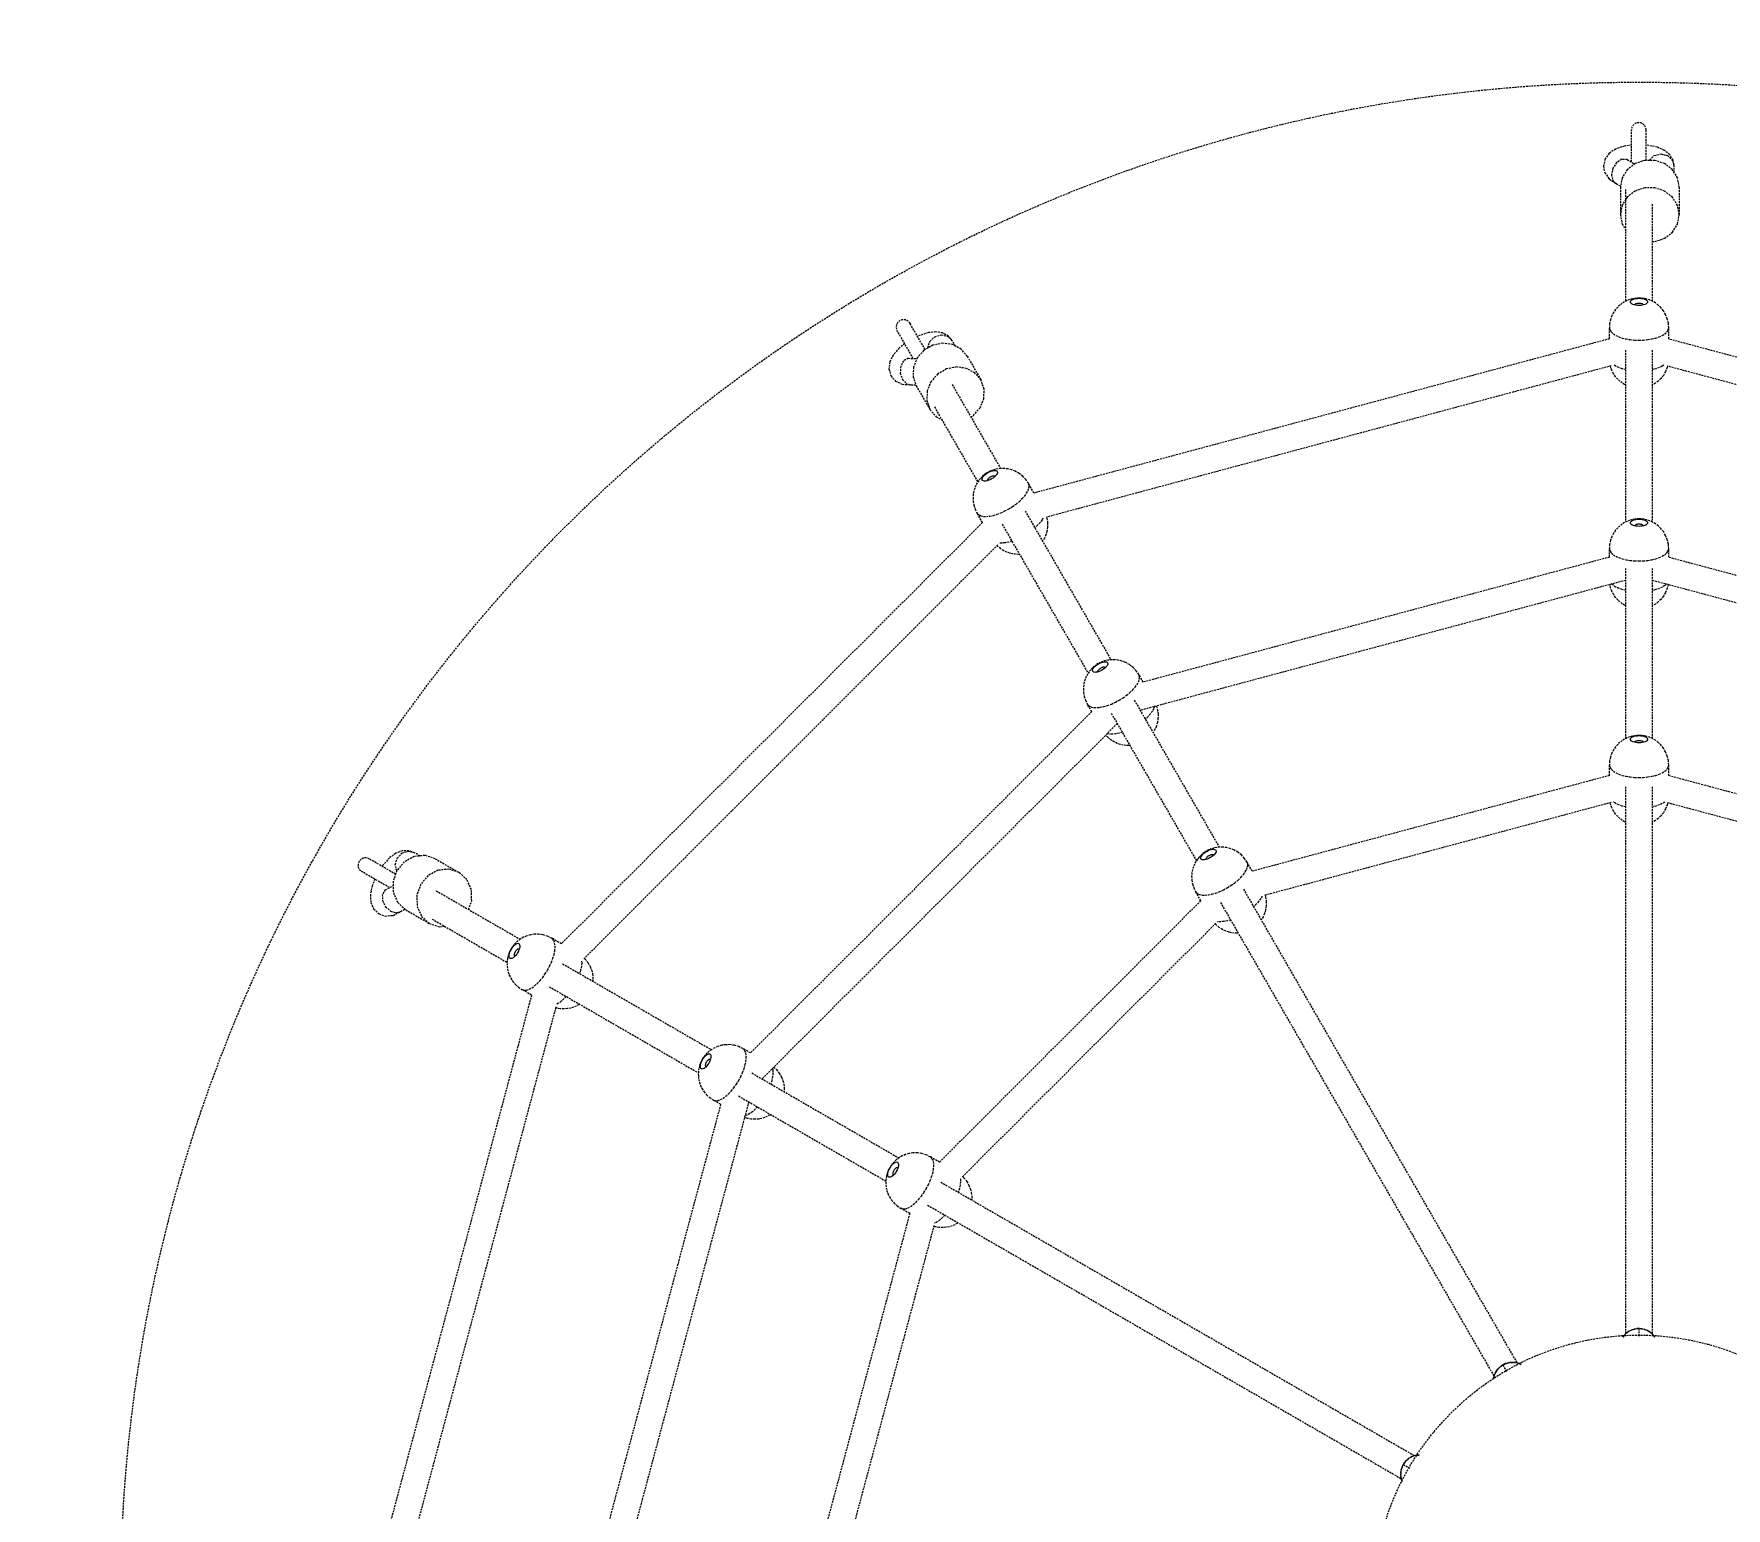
# Model space of a CAD drawing. Header units: millimetres. Extents: x -3258 to 2627, y -2324 to 2736.
# Drawn here: x -992 to 156, y 268 to 1268 of the extents above; entities that cross this region are included whole.
import ezdxf

# ---------------------------------------------------------------- set-up
doc = ezdxf.new("R2010")
doc.units = ezdxf.units.MM
doc.linetypes.add('HIDDEN', pattern=[1.905, 1.27, -0.635])
for name, color, linetype in [('DIKOM_ЗОНА', 90, 'Continuous'), ('DIKOM_ОБЪЕКТ', 7, 'Continuous'), ('DIKOM_РАЗМЕР_ЗОНА', 7, 'Continuous'), ('DIKOM_РАЗМЕР_ОБЪЕКТА', 7, 'Continuous')]:
    doc.layers.add(name, color=color, linetype=linetype)
doc.styles.add('style1', font='arialbd.ttf', dxfattribs={"width": 0.8})
doc.dimstyles.new('1-50', dxfattribs={"dimtxt": 300, "dimasz": 200, "dimexe": 100, "dimexo": 0, "dimgap": 100, "dimtad": 1, "dimtxsty": 'style1', "dimcen": 200, "dimclrd": 7, "dimclre": 7, "dimclrt": 7, "dimadec": 1, "dimazin": 2, "dimtfac": 1, "dimtmove": 0, "dimatfit": 2, "dimfxl": 0, "dimlwd": 25, "dimlwe": 18, "dimarcsym": 0})

# ---------------------------------------------------------------- blocks, each defined once
blk = doc.blocks.new('*D1')
at = {"layer": 'Defpoints', "color": 0, "transparency": 16777216}
for p in [(958.8, 768.9), (-765.8, -357.9)]:
    blk.add_point(p, dxfattribs=at)
at = {"layer": 'DIKOM_РАЗМЕР_ОБЪЕКТА', "color": 7, "lineweight": 25, "transparency": 16777216}
for p, q in [((958.8, 768.9), (2247.9, 1611.2)), ((-598.3, -248.5), (791.3, 659.5))]:
    blk.add_line(p, q, dxfattribs=at)
at = {"layer": 'DIKOM_РАЗМЕР_ОБЪЕКТА', "color": 7, "transparency": 16777216}
for points in [[(773.1, 687.4), (809.6, 631.6), (958.8, 768.9)], [(-616.6, -220.6), (-580.1, -276.4), (-765.8, -357.9)]]:
    blk.add_solid(points, dxfattribs=at)
at = {"layer": 'DIKOM_РАЗМЕР_ОБЪЕКТА', "color": 7, "transparency": 16777216, "insert": (1529.2, 1486.2), "char_height": 300, "attachment_point": 5, "rotation": 33.1599, "style": 'style1'}
blk.add_mtext('{\\fArial|b0|i0|c204|p34;\\H1.16667x;∅2060}', dxfattribs=at)
blk = doc.blocks.new('*D0')
at = {"layer": 'Defpoints', "color": 0, "transparency": 16777216}
for p in [(79.2, 2735.4), (-2782.1, -2324.2), (135.4, -2324.2)]:
    blk.add_point(p, dxfattribs=at)
at = {"layer": 'DIKOM_РАЗМЕР_ЗОНА', "color": 7, "lineweight": 18, "transparency": 16777216}
for p, q in [((79.2, 2735.4), (-2882.1, 2735.4)), ((135.4, -2324.2), (-2882.1, -2324.2))]:
    blk.add_line(p, q, dxfattribs=at)
at = {"layer": 'DIKOM_РАЗМЕР_ЗОНА', "color": 7, "lineweight": 25, "transparency": 16777216}
blk.add_line((-2782.1, 2535.4), (-2782.1, -2124.2), dxfattribs=at)
at = {"layer": 'DIKOM_РАЗМЕР_ЗОНА', "color": 7, "transparency": 16777216}
for points in [[(-2815.4, 2535.4), (-2748.7, 2535.4), (-2782.1, 2735.4)], [(-2815.4, -2124.2), (-2748.7, -2124.2), (-2782.1, -2324.2)]]:
    blk.add_solid(points, dxfattribs=at)
at = {"layer": 'DIKOM_РАЗМЕР_ЗОНА', "color": 7, "transparency": 16777216, "insert": (-3060.8, 349.1), "char_height": 300, "attachment_point": 5, "rotation": 90, "style": 'style1'}
blk.add_mtext('{\\fArial|b0|i0|c204|p34;\\H1.16667x;5060}', dxfattribs=at)

msp = doc.modelspace()

# ---------------------------------------------------------------- linework, layer by layer
at = {"layer": 'DIKOM_ЗОНА', "color": 3, "lineweight": 15}
msp.add_circle((96.51, 205.505), 2530, dxfattribs=at)
at = {"layer": 'DIKOM_ОБЪЕКТ', "color": 7, "linetype": 'HIDDEN', "lineweight": 15}
for p, q in [((91.51, 1181.3), (91.51, 1203.029)), ((101.51, 1182.463), (101.51, 1203.029)), ((88.719, 1183.026), (93.642, 1179.981)), ((94.01, 1180.266), (88.689, 1176.137)), ((120.51, 1174.249), (120.51, 1178.49)), ((76.412, 1169.819), (81.221, 1166.662)), ((81.221, 1166.662), (84.146, 1164.967)), ((84.01, 1164.249), (84.01, 1145.605)), ((87.51, 1162.685), (87.51, 1086.819)), ((124.01, 1164.249), (124.01, 1145.605)), ((105.51, 1152.834), (105.51, 1087.004)), ((93.844, 1084.272), (93.812, 1084.409)), ((99.562, 1084.409), (99.53, 1084.272)), ((-387.64, 1054.076), (-397.923, 1071.886)), ((76.562, 1061.362), (76.562, 1068.932)), ((116.812, 1061.267), (116.812, 1068.932)), ((-395.718, 1048.068), (-406.583, 1066.886)), ((-367.078, 1056.462), (-369.199, 1060.135)), ((76.562, 1061.362), (-313.789, 956.768)), ((507.163, 956.673), (116.812, 1061.267)), ((-398.998, 1048.168), (-393.212, 1047.992)), ((-359.047, 1049.551), (-363.254, 1054.427)), ((-359.047, 1049.551), (-349.725, 1033.405)), ((87.51, 1053.721), (87.51, 937.02)), ((105.51, 1053.721), (105.51, 937.205)), ((77.896, 1043.085), (-305.213, 940.431)), ((499.18, 940.177), (116.071, 1042.831)), ((-403.053, 1030.577), (-397.309, 1030.247)), ((-397.309, 1030.247), (-393.928, 1030.242)), ((-393.688, 1029.551), (-384.366, 1013.405)), ((-369.361, 1030.416), (-336.446, 973.405)), ((-381.335, 1015.155), (-351.942, 964.246)), ((-345.183, 965.207), (-345.278, 965.309)), ((-340.299, 968.184), (-340.258, 968.05)), ((-313.789, 956.768), (-317.622, 963.406)), ((-348.694, 936.725), (-352.479, 943.281)), ((-319.804, 944.581), (-261.546, 843.675)), ((-348.694, 936.725), (-634.451, 650.969)), ((-335.393, 935.581), (-277.042, 834.516)), ((93.844, 934.473), (93.812, 934.609)), ((99.562, 934.609), (99.53, 934.473)), ((-338.4, 921.564), (-619.307, 640.657)), ((76.562, 913.247), (76.562, 919.133)), ((116.812, 913.152), (116.812, 919.133)), ((76.562, 913.247), (-239.732, 828.497)), ((433.106, 828.401), (116.812, 913.152)), ((87.51, 897.546), (-241.717, 809.33)), ((87.51, 905.606), (87.51, 790.132)), ((105.51, 905.606), (105.51, 790.316)), ((434.736, 809.33), (105.51, 897.546)), ((-265.399, 838.454), (-265.359, 838.32)), ((-270.283, 835.477), (-270.379, 835.579)), ((-239.732, 828.497), (-242.722, 833.676)), ((-245.747, 816.31), (-188.102, 716.467)), ((-274.637, 808.454), (-506.18, 576.911)), ((-274.637, 808.454), (-277.58, 813.551)), ((-261.335, 807.31), (-203.598, 707.307)), ((-257.305, 800.33), (-498.315, 559.319)), ((93.844, 787.585), (93.812, 787.721)), ((99.562, 787.721), (99.53, 787.585)), ((76.562, 765.132), (76.562, 772.245)), ((116.812, 765.037), (116.812, 772.245)), ((76.562, 765.132), (-165.674, 700.225)), ((359.048, 700.13), (116.812, 765.037)), ((77.782, 746.824), (-157.6, 683.753)), ((87.51, 757.49), (87.51, 386.41)), ((105.51, 757.49), (105.51, 386.405)), ((350.951, 683.665), (115.568, 746.735)), ((-730.287, 710.569), (-734.121, 712.782)), ((-746.906, 698.225), (-764.872, 708.597)), ((-751.059, 709.267), (-756.122, 703.562)), ((-720.037, 708.692), (-726.928, 710.913)), ((-720.037, 708.692), (-703.891, 699.371)), ((-196.839, 708.268), (-196.935, 708.37)), ((-191.955, 711.245), (-191.915, 711.111)), ((-165.674, 700.225), (-169.278, 706.467)), ((-751.054, 689.072), (-769.872, 699.937)), ((-753.944, 687.518), (-748.576, 690.404)), ((-719.402, 686.964), (-662.391, 654.049)), ((-200.579, 680.182), (-377.908, 502.853)), ((-200.579, 680.182), (-204.135, 686.342)), ((-187.277, 679.038), (-1.737, 357.673)), ((-171.689, 688.038), (13.854, 366.669)), ((-753.694, 676.122), (-750.3, 673.091)), ((-748.66, 670.257), (-743.521, 672.843)), ((-743.521, 672.843), (-740.575, 674.538)), ((-740.037, 674.051), (-723.891, 664.73)), ((-722.141, 667.761), (-671.231, 638.368)), ((-634.451, 650.969), (-641.089, 654.801)), ((-190.368, 664.937), (-362.68, 492.625)), ((-663.117, 647.6), (-663.015, 647.505)), ((-665.858, 642.58), (-665.992, 642.621)), ((-633.567, 637.407), (-532.661, 579.149)), ((-642.567, 621.819), (-541.501, 563.468)), ((-654.658, 616.159), (-759.253, 225.807)), ((-654.658, 616.159), (-661.214, 619.944)), ((-638.163, 608.175), (-740.816, 225.066)), ((-506.18, 576.911), (-511.359, 579.901)), ((-536.128, 567.681), (-536.262, 567.721)), ((-533.387, 572.701), (-533.285, 572.605)), ((-505.295, 563.349), (-405.452, 505.705)), ((-526.387, 542.101), (-611.138, 225.807)), ((-507.315, 543.731), (-595.531, 214.505)), ((-526.387, 542.101), (-531.484, 545.044)), ((-514.295, 547.761), (-414.292, 490.024)), ((-377.908, 502.853), (-384.15, 506.457)), ((-408.919, 494.236), (-409.053, 494.277)), ((-406.178, 499.257), (-406.076, 499.161)), ((-377.024, 489.292), (-55.655, 303.749)), ((-398.115, 468.043), (-404.275, 471.6)), ((-386.024, 473.703), (-64.659, 288.163)), ((-398.115, 468.043), (-463.022, 225.807)), ((-381.65, 459.946), (-444.721, 224.564)), ((96.509, 389.943), (96.509, 384.192)), ((4.29, 365.233), (7.093, 360.378)), ((-63.218, 297.724), (-58.742, 295.139))]:
    msp.add_line(p, q, dxfattribs=at)
for points in [[(91.51, 1192.793), (86.711, 1192.141), (80.827, 1190.133), (76.486, 1187.232), (73.629, 1183.387), (72.51, 1178.485)], [(88.719, 1183.026), (84.97, 1183.167), (81.508, 1180.958), (78.974, 1177.111), (78.046, 1172.656)], [(108.996, 1191.402), (101.523, 1192.934), (101.51, 1192.934)], [(103.661, 1182.463), (103.715, 1182.652), (107.01, 1185.698), (111.51, 1186.813), (116.01, 1185.698), (119.304, 1182.652), (120.51, 1178.49)], [(120.51, 1178.49), (119.76, 1182.526), (117.488, 1186.25), (113.856, 1189.235), (108.996, 1191.402)], [(72.51, 1178.485), (73.408, 1174.085), (76.412, 1169.819)], [(78.046, 1172.656), (78.974, 1168.788), (81.221, 1166.662)], [(88.689, 1176.137), (85.216, 1170.575), (84.01, 1164.249)], [(119.33, 1176.137), (114.01, 1180.266), (107.483, 1182.463), (100.537, 1182.463), (94.01, 1180.266)], [(124.01, 1164.249), (122.803, 1170.575), (119.33, 1176.137)], [(107.483, 1163.82), (100.537, 1163.82), (94.01, 1161.623), (88.689, 1157.494)], [(124.01, 1145.605), (122.803, 1151.931), (119.33, 1157.494), (114.01, 1161.623), (107.483, 1163.82)], [(88.689, 1157.494), (85.216, 1151.931), (84.01, 1145.605)], [(84.01, 1145.605), (85.216, 1139.279), (87.51, 1135.605)], [(105.51, 1127.39), (107.483, 1127.39), (114.01, 1129.587), (119.33, 1133.716), (122.803, 1139.279), (124.01, 1145.605)], [(96.687, 1089.057), (95.075, 1088.993), (93.483, 1088.801), (91.886, 1088.476), (90.267, 1088.006), (88.579, 1087.352), (86.878, 1086.505), (85.249, 1085.491), (83.701, 1084.307), (82.222, 1082.925), (80.799, 1081.285), (79.446, 1079.313), (78.257, 1077.015), (77.346, 1074.496), (76.761, 1071.754), (76.562, 1068.932)], [(92.126, 1084.871), (91.832, 1085.039), (91.289, 1085.465), (90.957, 1085.926), (90.844, 1086.405), (90.957, 1086.885), (91.289, 1087.346), (91.831, 1087.772), (92.558, 1088.144), (93.444, 1088.449), (94.454, 1088.676), (95.55, 1088.815), (96.687, 1088.862)], [(94.455, 1084.135), (93.445, 1084.362), (92.559, 1084.667), (92.126, 1084.871)], [(93.812, 1084.409), (93.867, 1084.644), (94.031, 1084.871), (94.297, 1085.081), (94.655, 1085.264), (95.091, 1085.414), (95.588, 1085.526), (96.127, 1085.594), (96.687, 1085.617)], [(96.687, 1083.949), (95.55, 1083.996), (94.455, 1084.135)], [(116.812, 1068.932), (116.588, 1071.929), (115.885, 1074.971), (114.721, 1077.864), (113.204, 1080.43), (111.499, 1082.557), (109.678, 1084.303), (107.77, 1085.731), (105.798, 1086.877), (103.771, 1087.769), (101.888, 1088.374), (100.109, 1088.764), (98.384, 1088.986), (96.687, 1089.057)], [(96.687, 1088.862), (97.824, 1088.815), (98.919, 1088.676), (99.929, 1088.449), (100.816, 1088.144), (101.543, 1087.772), (102.085, 1087.346), (102.417, 1086.885), (102.53, 1086.406), (102.418, 1085.927), (102.085, 1085.466), (101.543, 1085.04), (101.249, 1084.871)], [(96.687, 1085.617), (97.246, 1085.594), (97.785, 1085.526), (98.282, 1085.414), (98.719, 1085.264), (99.076, 1085.081), (99.343, 1084.871), (99.507, 1084.645), (99.562, 1084.409)], [(99.93, 1084.362), (98.92, 1084.136), (97.825, 1083.996), (96.687, 1083.949)], [(101.249, 1084.871), (100.816, 1084.668), (99.93, 1084.362)], [(76.562, 1068.932), (76.618, 1068.3), (77.067, 1067.05), (77.953, 1065.841), (79.258, 1064.702), (80.953, 1063.657), (82.999, 1062.73), (85.35, 1061.941), (87.955, 1061.309), (90.755, 1060.847), (93.688, 1060.565), (96.687, 1060.471)], [(96.687, 1060.471), (99.687, 1060.565), (102.619, 1060.847), (105.419, 1061.309), (108.024, 1061.941), (110.376, 1062.73), (112.421, 1063.657), (114.116, 1064.702), (115.421, 1065.841), (116.307, 1067.05), (116.756, 1068.3), (116.812, 1068.932)], [(-401.465, 1058.022), (-405.294, 1055.058), (-409.386, 1050.377), (-411.694, 1045.694), (-412.247, 1040.935), (-410.765, 1036.131)], [(-382.467, 1057.062), (-388.482, 1053.589), (-393.036, 1048.423), (-395.58, 1042.187), (-395.806, 1035.633), (-393.688, 1029.551)], [(-385.626, 1065.56), (-392.863, 1063.15), (-392.875, 1063.144)], [(-385.777, 1055.151), (-385.824, 1055.342), (-384.494, 1059.627)], [(-369.199, 1060.135), (-371.866, 1063.255), (-375.695, 1065.345), (-380.334, 1066.114), (-385.626, 1065.56)], [(-384.494, 1059.627), (-381.154, 1062.843), (-376.7, 1064.127), (-372.324, 1063.136), (-369.199, 1060.135)], [(-363.254, 1054.427), (-369.043, 1057.508), (-375.716, 1058.423), (-382.467, 1057.062)], [(-398.998, 1048.168), (-402.315, 1046.415), (-404.209, 1042.772), (-404.48, 1038.173), (-403.056, 1033.851)], [(-410.765, 1036.131), (-407.787, 1032.769), (-403.053, 1030.577)], [(-403.056, 1033.851), (-400.318, 1030.965), (-397.309, 1030.247)], [(-373.145, 1040.916), (-379.16, 1037.443), (-383.714, 1032.277), (-386.258, 1026.041), (-386.484, 1019.487), (-384.366, 1013.405)], [(-349.725, 1033.405), (-353.932, 1038.281), (-359.721, 1041.362), (-366.394, 1042.277), (-373.145, 1040.916)], [(-356.639, 1008.381), (-354.93, 1009.367), (-350.376, 1014.534), (-347.833, 1020.77), (-347.606, 1027.324), (-349.725, 1033.405)], [(87.51, 1030.177), (86.878, 1030.491), (85.249, 1031.506), (83.701, 1032.689), (82.222, 1034.072), (80.799, 1035.711), (79.446, 1037.684), (78.257, 1039.981), (77.346, 1042.501), (77.258, 1042.914)], [(87.51, 1040.549), (85.35, 1041.073), (82.999, 1041.861), (80.953, 1042.788), (79.692, 1043.566)], [(113.575, 1043.5), (112.421, 1042.788), (110.376, 1041.861), (108.024, 1041.073), (105.51, 1040.462)], [(116.071, 1042.831), (115.885, 1042.026), (114.721, 1039.133), (113.204, 1036.567), (111.499, 1034.44), (109.678, 1032.694), (107.77, 1031.266), (105.798, 1030.12), (105.51, 1029.993)], [(-384.366, 1013.405), (-380.158, 1008.53), (-376.335, 1006.495)], [(-345.113, 970.773), (-346.476, 969.911), (-347.76, 968.948), (-348.98, 967.869), (-350.147, 966.652), (-351.282, 965.241), (-352.332, 963.658), (-353.235, 961.965), (-353.984, 960.166), (-354.574, 958.229), (-354.986, 956.098), (-355.172, 953.713), (-355.053, 951.129), (-354.582, 948.492), (-353.718, 945.824), (-352.479, 943.281)], [(-346.97, 964.866), (-347.309, 964.865), (-347.991, 964.963), (-348.51, 965.196), (-348.847, 965.555), (-348.989, 966.026), (-348.932, 966.591), (-348.676, 967.231), (-348.232, 967.917), (-347.617, 968.624), (-346.856, 969.326), (-345.977, 969.994), (-345.015, 970.604)], [(-344.585, 965.394), (-345.573, 965.085), (-346.493, 964.906), (-346.97, 964.866)], [(-345.278, 965.309), (-345.348, 965.541), (-345.32, 965.819), (-345.194, 966.134), (-344.976, 966.471), (-344.673, 966.82), (-344.299, 967.165), (-343.866, 967.494), (-343.393, 967.794)], [(-317.622, 963.406), (-319.315, 965.89), (-321.444, 968.172), (-323.898, 970.096), (-326.495, 971.56), (-329.035, 972.549), (-331.485, 973.15), (-333.851, 973.433), (-336.133, 973.44), (-338.334, 973.199), (-340.267, 972.781), (-342.003, 972.23), (-343.608, 971.559), (-345.113, 970.773)], [(-345.015, 970.604), (-344.007, 971.131), (-342.989, 971.558), (-342.001, 971.867), (-341.081, 972.046), (-340.265, 972.087), (-339.583, 971.989), (-339.064, 971.757), (-338.727, 971.398), (-338.585, 970.926), (-338.642, 970.361), (-338.898, 969.721), (-339.069, 969.427)], [(-342.559, 966.349), (-343.567, 965.821), (-344.585, 965.394)], [(-343.393, 967.794), (-342.897, 968.053), (-342.396, 968.263), (-341.91, 968.415), (-341.457, 968.503), (-341.056, 968.524), (-340.72, 968.475), (-340.465, 968.361), (-340.299, 968.184)], [(-339.957, 968.328), (-340.718, 967.627), (-341.597, 966.958), (-342.559, 966.349)], [(-339.069, 969.427), (-339.342, 969.036), (-339.957, 968.328)], [(-330.82, 946.016), (-328.269, 947.597), (-325.87, 949.307), (-323.677, 951.107), (-321.737, 952.957), (-320.094, 954.816), (-318.786, 956.642), (-317.841, 958.394), (-317.281, 960.033), (-317.117, 961.523), (-317.354, 962.831), (-317.622, 963.406)], [(-352.479, 943.281), (-352.114, 942.762), (-351.101, 941.903), (-349.729, 941.3), (-348.029, 940.965), (-346.039, 940.908), (-343.804, 941.128), (-341.373, 941.621), (-338.801, 942.375), (-336.145, 943.375), (-333.464, 944.598), (-330.82, 946.016)], [(-307.709, 939.762), (-308.352, 938.57), (-309.66, 936.744), (-311.303, 934.885), (-313.175, 933.099)], [(-305.213, 940.431), (-304.972, 939.641), (-304.532, 936.554), (-304.563, 933.573), (-304.977, 930.878), (-305.681, 928.456), (-306.619, 926.265), (-307.754, 924.286), (-307.94, 924.032)], [(96.687, 939.258), (95.075, 939.193), (93.483, 939.001), (91.886, 938.677), (90.267, 938.207), (88.579, 937.552), (86.878, 936.706), (85.249, 935.692), (83.701, 934.508), (82.222, 933.125), (80.799, 931.486), (79.446, 929.513), (78.257, 927.216), (77.346, 924.697), (76.761, 921.955), (76.562, 919.133)], [(92.126, 935.071), (91.832, 935.24), (91.289, 935.666), (90.957, 936.127), (90.844, 936.606), (90.957, 937.085), (91.289, 937.546), (91.831, 937.972), (92.558, 938.344), (93.444, 938.65), (94.454, 938.876), (95.55, 939.016), (96.687, 939.063)], [(94.455, 934.336), (93.445, 934.563), (92.559, 934.868), (92.126, 935.071)], [(93.812, 934.609), (93.867, 934.845), (94.031, 935.072), (94.297, 935.281), (94.655, 935.464), (95.091, 935.615), (95.588, 935.726), (96.127, 935.795), (96.687, 935.818)], [(96.687, 934.15), (95.55, 934.197), (94.455, 934.336)], [(116.812, 919.133), (116.588, 922.13), (115.885, 925.171), (114.721, 928.065), (113.204, 930.631), (111.499, 932.757), (109.678, 934.503), (107.77, 935.931), (105.798, 937.078), (103.771, 937.97), (101.888, 938.574), (100.109, 938.965), (98.384, 939.186), (96.687, 939.258)], [(96.687, 939.063), (97.824, 939.016), (98.919, 938.877), (99.929, 938.65), (100.816, 938.345), (101.543, 937.973), (102.085, 937.547), (102.417, 937.086), (102.53, 936.606), (102.418, 936.127), (102.085, 935.666), (101.543, 935.24), (101.249, 935.071)], [(96.687, 935.818), (97.246, 935.795), (97.785, 935.726), (98.282, 935.615), (98.719, 935.465), (99.076, 935.282), (99.343, 935.072), (99.507, 934.845), (99.562, 934.609)], [(99.93, 934.563), (98.92, 934.336), (97.825, 934.197), (96.687, 934.15)], [(101.249, 935.071), (100.816, 934.868), (99.93, 934.563)], [(-323.621, 915.192), (-324.325, 915.149), (-326.243, 915.212), (-328.175, 915.464), (-330.147, 915.921), (-332.199, 916.63), (-334.358, 917.661), (-336.536, 919.056), (-338.584, 920.783), (-338.867, 921.097)], [(-328.807, 924.174), (-330.939, 923.548), (-333.37, 923.055), (-335.605, 922.835), (-337.085, 922.878)], [(76.562, 919.133), (76.618, 918.501), (77.067, 917.25), (77.953, 916.042), (79.258, 914.902), (80.953, 913.857), (82.999, 912.93), (85.35, 912.142), (87.955, 911.509), (90.755, 911.047), (93.688, 910.766), (96.687, 910.671)], [(96.687, 910.671), (99.687, 910.766), (102.619, 911.047), (105.419, 911.509), (108.024, 912.142), (110.376, 912.93), (112.421, 913.857), (114.116, 914.902), (115.421, 916.042), (116.307, 917.25), (116.756, 918.501), (116.812, 919.133)], [(87.51, 880.378), (86.878, 880.692), (85.249, 881.706), (83.701, 882.89), (82.222, 884.273), (80.799, 885.912), (79.446, 887.885), (78.257, 890.182), (77.346, 892.701), (76.918, 894.708)], [(87.51, 890.749), (85.35, 891.273), (82.999, 892.062), (80.953, 892.989), (79.258, 894.034), (78.118, 895.029)], [(115.172, 894.956), (114.116, 894.034), (112.421, 892.989), (110.376, 892.062), (108.024, 891.273), (105.51, 890.663)], [(116.437, 894.617), (115.885, 892.227), (114.721, 889.333), (113.204, 886.767), (111.499, 884.641), (109.678, 882.895), (107.77, 881.467), (105.798, 880.32), (105.51, 880.193)], [(-270.213, 841.043), (-271.577, 840.181), (-272.86, 839.218), (-274.081, 838.139), (-275.247, 836.922), (-276.382, 835.511), (-277.432, 833.928), (-278.336, 832.235), (-279.084, 830.436), (-279.674, 828.499), (-280.086, 826.368), (-280.272, 823.983), (-280.154, 821.399), (-279.682, 818.762), (-278.818, 816.094), (-277.58, 813.551)], [(-272.07, 835.136), (-272.409, 835.135), (-273.092, 835.233), (-273.61, 835.466), (-273.947, 835.825), (-274.09, 836.296), (-274.032, 836.861), (-273.776, 837.501), (-273.332, 838.187), (-272.717, 838.894), (-271.956, 839.595), (-271.077, 840.264), (-270.116, 840.874)], [(-242.722, 833.676), (-244.415, 836.159), (-246.544, 838.442), (-248.998, 840.366), (-251.595, 841.83), (-254.136, 842.819), (-256.585, 843.42), (-258.952, 843.703), (-261.233, 843.71), (-263.434, 843.469), (-265.367, 843.051), (-267.104, 842.5), (-268.708, 841.829), (-270.213, 841.043)], [(-270.116, 840.874), (-269.108, 841.401), (-268.089, 841.828), (-267.101, 842.137), (-266.181, 842.316), (-265.366, 842.357), (-264.683, 842.259), (-264.165, 842.026), (-263.828, 841.667), (-263.685, 841.196), (-263.743, 840.631), (-263.999, 839.991), (-264.169, 839.697)], [(-268.493, 838.063), (-267.997, 838.323), (-267.496, 838.533), (-267.01, 838.685), (-266.557, 838.773), (-266.156, 838.793), (-265.82, 838.745), (-265.565, 838.631), (-265.399, 838.454)], [(-265.057, 838.598), (-265.819, 837.897), (-266.697, 837.228), (-267.659, 836.619)], [(-264.169, 839.697), (-264.442, 839.305), (-265.057, 838.598)], [(-269.685, 835.664), (-270.673, 835.355), (-271.594, 835.176), (-272.07, 835.136)], [(-270.379, 835.579), (-270.449, 835.811), (-270.421, 836.089), (-270.294, 836.404), (-270.076, 836.741), (-269.774, 837.09), (-269.399, 837.435), (-268.966, 837.764), (-268.493, 838.063)], [(-267.659, 836.619), (-268.667, 836.091), (-269.685, 835.664)], [(-255.92, 816.286), (-253.37, 817.867), (-250.971, 819.577), (-248.777, 821.377), (-246.837, 823.227), (-245.195, 825.086), (-243.887, 826.912), (-242.942, 828.664), (-242.381, 830.303), (-242.218, 831.793), (-242.455, 833.1), (-242.722, 833.676)], [(-277.58, 813.551), (-277.215, 813.032), (-276.201, 812.173), (-274.829, 811.57), (-273.129, 811.235), (-271.139, 811.178), (-268.904, 811.398), (-266.473, 811.891), (-263.901, 812.645), (-261.245, 813.645), (-258.565, 814.868), (-255.92, 816.286)], [(-232.054, 811.919), (-232.508, 810.592), (-233.452, 808.84), (-234.761, 807.014), (-236.403, 805.155), (-238.275, 803.369)], [(-230.789, 812.258), (-230.072, 809.911), (-229.633, 806.823), (-229.664, 803.843), (-230.077, 801.148), (-230.781, 798.726), (-231.719, 796.535), (-232.854, 794.556), (-233.04, 794.302)], [(-248.721, 785.462), (-249.425, 785.419), (-251.343, 785.482), (-253.275, 785.734), (-255.248, 786.191), (-257.299, 786.9), (-259.458, 787.931), (-261.636, 789.326), (-263.685, 791.053), (-265.059, 792.576)], [(-253.907, 794.444), (-256.039, 793.818), (-258.47, 793.325), (-260.705, 793.105), (-262.695, 793.163), (-264.18, 793.455)], [(96.687, 792.37), (95.075, 792.305), (93.483, 792.113), (91.886, 791.789), (90.267, 791.319), (88.579, 790.664), (86.878, 789.818), (85.249, 788.804), (83.701, 787.62), (82.222, 786.237), (80.799, 784.598), (79.446, 782.625), (78.257, 780.328), (77.346, 777.808), (76.761, 775.067), (76.562, 772.245)], [(116.812, 772.245), (116.588, 775.242), (115.885, 778.283), (114.721, 781.177), (113.204, 783.743), (111.499, 785.869), (109.678, 787.615), (107.77, 789.043), (105.798, 790.19), (103.771, 791.082), (101.888, 791.686), (100.109, 792.077), (98.384, 792.298), (96.687, 792.37)], [(92.126, 788.183), (91.832, 788.352), (91.289, 788.778), (90.957, 789.239), (90.844, 789.718), (90.957, 790.197), (91.289, 790.658), (91.831, 791.084), (92.558, 791.456), (93.444, 791.762), (94.454, 791.988), (95.55, 792.128), (96.687, 792.175)], [(94.455, 787.448), (93.445, 787.674), (92.559, 787.98), (92.126, 788.183)], [(93.812, 787.721), (93.867, 787.957), (94.031, 788.184), (94.297, 788.393), (94.655, 788.576), (95.091, 788.727), (95.588, 788.838), (96.127, 788.907), (96.687, 788.93)], [(96.687, 787.262), (95.55, 787.308), (94.455, 787.448)], [(96.687, 792.175), (97.824, 792.128), (98.919, 791.988), (99.929, 791.762), (100.816, 791.456), (101.543, 791.085), (102.085, 790.659), (102.417, 790.198), (102.53, 789.718), (102.418, 789.239), (102.085, 788.778), (101.543, 788.352), (101.249, 788.183)], [(96.687, 788.93), (97.246, 788.907), (97.785, 788.838), (98.282, 788.727), (98.719, 788.577), (99.076, 788.394), (99.343, 788.184), (99.507, 787.957), (99.562, 787.721)], [(99.93, 787.675), (98.92, 787.448), (97.825, 787.309), (96.687, 787.262)], [(101.249, 788.183), (100.816, 787.98), (99.93, 787.675)], [(76.562, 772.245), (76.618, 771.613), (77.067, 770.362), (77.953, 769.153), (79.258, 768.014), (80.953, 766.969), (82.999, 766.042), (85.35, 765.253), (87.955, 764.621), (90.755, 764.159), (93.688, 763.878), (96.687, 763.783)], [(96.687, 763.783), (99.687, 763.878), (102.619, 764.159), (105.419, 764.621), (108.024, 765.253), (110.376, 766.042), (112.421, 766.969), (114.116, 768.014), (115.421, 769.153), (116.307, 770.362), (116.756, 771.613), (116.812, 772.245)], [(87.51, 733.49), (86.878, 733.804), (85.249, 734.818), (83.701, 736.002), (82.222, 737.385), (80.799, 739.024), (79.446, 740.996), (78.257, 743.294), (77.346, 745.813), (77.166, 746.659)], [(87.51, 743.861), (85.35, 744.385), (82.999, 745.174), (80.953, 746.101), (79.258, 747.146), (79.194, 747.202)], [(114.091, 747.131), (112.421, 746.101), (110.376, 745.174), (108.024, 744.385), (105.51, 743.775)], [(116.17, 746.574), (115.885, 745.339), (114.721, 742.445), (113.204, 739.879), (111.499, 737.752), (109.678, 736.006), (107.77, 734.579), (105.798, 733.432), (105.51, 733.305)], [(-734.121, 712.782), (-737.99, 714.151), (-742.352, 714.045), (-746.753, 712.392), (-751.059, 709.267)], [(-746.137, 700.388), (-747.113, 704.695), (-745.829, 709.15), (-742.613, 712.489), (-738.328, 713.819), (-734.121, 712.782)], [(-196.769, 713.834), (-198.133, 712.972), (-199.416, 712.009), (-200.637, 710.93), (-201.803, 709.713), (-202.938, 708.302), (-203.988, 706.719), (-204.892, 705.026), (-205.64, 703.227), (-206.23, 701.29), (-206.642, 699.159), (-206.828, 696.774), (-206.709, 694.19), (-206.238, 691.553), (-205.374, 688.886), (-204.135, 686.342)], [(-198.626, 707.927), (-198.965, 707.926), (-199.648, 708.024), (-200.166, 708.257), (-200.503, 708.616), (-200.646, 709.087), (-200.588, 709.652), (-200.332, 710.292), (-199.888, 710.978), (-199.273, 711.686), (-198.512, 712.387), (-197.633, 713.055), (-196.672, 713.665)], [(-169.278, 706.467), (-170.971, 708.951), (-173.1, 711.233), (-175.554, 713.157), (-178.151, 714.621), (-180.691, 715.61), (-183.141, 716.212), (-185.508, 716.494), (-187.789, 716.501), (-189.99, 716.26), (-191.923, 715.842), (-193.66, 715.291), (-195.264, 714.62), (-196.769, 713.834)], [(-196.672, 713.665), (-195.664, 714.192), (-194.645, 714.619), (-193.657, 714.928), (-192.737, 715.107), (-191.922, 715.148), (-191.239, 715.05), (-190.721, 714.818), (-190.383, 714.459), (-190.241, 713.988), (-190.298, 713.422), (-190.555, 712.782), (-190.725, 712.488)], [(-190.725, 712.488), (-190.998, 712.097), (-191.613, 711.389)], [(-726.928, 710.913), (-734.292, 710.159), (-741.009, 706.544), (-746.055, 700.62), (-748.662, 693.288)], [(-703.891, 699.371), (-710.782, 701.591), (-718.146, 700.837), (-724.863, 697.222), (-729.909, 691.298)], [(-196.241, 708.455), (-197.229, 708.146), (-198.15, 707.967), (-198.626, 707.927)], [(-196.935, 708.37), (-197.005, 708.602), (-196.976, 708.88), (-196.85, 709.195), (-196.632, 709.532), (-196.329, 709.881), (-195.955, 710.226), (-195.522, 710.555), (-195.049, 710.855)], [(-194.215, 709.41), (-195.223, 708.882), (-196.241, 708.455)], [(-195.049, 710.855), (-194.553, 711.114), (-194.052, 711.324), (-193.566, 711.476), (-193.113, 711.564), (-192.712, 711.585), (-192.376, 711.536), (-192.121, 711.422), (-191.955, 711.245)], [(-191.613, 711.389), (-192.374, 710.688), (-193.253, 710.019), (-194.215, 709.41)], [(-182.476, 689.077), (-179.925, 690.658), (-177.527, 692.368), (-175.333, 694.168), (-173.393, 696.019), (-171.751, 697.877), (-170.442, 699.703), (-169.498, 701.455), (-168.937, 703.095), (-168.773, 704.584), (-169.011, 705.892), (-169.278, 706.467)], [(-761.007, 694.819), (-762.841, 690.337), (-764.045, 684.238), (-763.702, 679.028), (-761.802, 674.631), (-758.116, 671.21)], [(-748.662, 693.288), (-748.434, 685.664), (-745.405, 678.909), (-740.037, 674.051)], [(-729.909, 691.298), (-732.516, 683.966), (-732.288, 676.342), (-729.259, 669.587), (-723.891, 664.73)], [(-697.362, 674.239), (-695.266, 680.134), (-695.494, 687.758), (-698.522, 694.513), (-703.891, 699.371)], [(-204.135, 686.342), (-203.771, 685.823), (-202.757, 684.964), (-201.385, 684.361), (-199.685, 684.026), (-197.695, 683.969), (-195.46, 684.189), (-193.029, 684.682), (-190.457, 685.437), (-187.801, 686.436), (-185.121, 687.659), (-182.476, 689.077)], [(-753.944, 687.518), (-755.941, 684.342), (-755.759, 680.24), (-753.694, 676.122)], [(-159.077, 683.358), (-160.008, 681.631), (-161.317, 679.805), (-162.959, 677.946), (-164.831, 676.16)], [(-156.998, 683.915), (-156.628, 682.702), (-156.189, 679.615), (-156.219, 676.634), (-156.633, 673.939), (-157.337, 671.517), (-158.275, 669.327), (-159.41, 667.347), (-159.596, 667.093)], [(-758.116, 671.21), (-753.857, 669.788), (-748.66, 670.257)], [(-750.3, 673.091), (-746.486, 671.96), (-743.521, 672.843)], [(-180.463, 667.235), (-182.595, 666.609), (-185.026, 666.116), (-187.261, 665.896), (-189.251, 665.954), (-189.335, 665.971)], [(-723.891, 664.73), (-717, 662.509), (-713.641, 662.853)], [(-641.089, 654.801), (-643.797, 656.105), (-646.782, 657.017), (-649.87, 657.457), (-652.851, 657.426), (-655.545, 657.012), (-657.967, 656.308), (-660.158, 655.37), (-662.137, 654.235), (-663.923, 652.926), (-665.388, 651.597), (-666.616, 650.252), (-667.67, 648.868), (-668.581, 647.435)], [(-643.824, 633.142), (-642.406, 635.786), (-641.183, 638.467), (-640.184, 641.123), (-639.429, 643.695), (-638.936, 646.126), (-638.716, 648.361), (-638.773, 650.351), (-639.108, 652.051), (-639.711, 653.423), (-640.57, 654.436), (-641.089, 654.801)], [(-175.277, 658.253), (-175.981, 658.21), (-177.899, 658.273), (-179.831, 658.525), (-181.804, 658.982), (-183.855, 659.691), (-186.014, 660.722), (-188.192, 662.117), (-190.24, 663.844), (-190.82, 664.486)], [(-668.581, 647.435), (-669.331, 646.007), (-669.961, 644.531), (-670.478, 642.986), (-670.88, 641.35), (-671.158, 639.56), (-671.275, 637.664), (-671.211, 635.746), (-670.96, 633.814), (-670.502, 631.842), (-669.794, 629.79), (-668.762, 627.631), (-667.367, 625.453), (-665.64, 623.405), (-663.559, 621.527), (-661.214, 619.944)], [(-667.235, 641.391), (-667.529, 641.221), (-668.168, 640.964), (-668.734, 640.907), (-669.205, 641.049), (-669.564, 641.386), (-669.797, 641.904), (-669.895, 642.586), (-669.854, 643.402), (-669.675, 644.323), (-669.367, 645.31), (-668.94, 646.329), (-668.412, 647.337)], [(-668.412, 647.337), (-667.803, 648.298), (-667.134, 649.177), (-666.433, 649.939), (-665.725, 650.554), (-665.04, 650.997), (-664.4, 651.254), (-663.834, 651.311), (-663.363, 651.169), (-663.004, 650.832), (-662.771, 650.314), (-662.673, 649.632), (-662.674, 649.292)], [(-665.434, 643.041), (-666.135, 642.279), (-666.843, 641.664), (-667.235, 641.391)], [(-665.992, 642.621), (-666.169, 642.786), (-666.283, 643.041), (-666.332, 643.377), (-666.311, 643.778), (-666.223, 644.231), (-666.071, 644.717), (-665.861, 645.219), (-665.602, 645.715)], [(-665.602, 645.715), (-665.302, 646.188), (-664.973, 646.62), (-664.628, 646.995), (-664.28, 647.298), (-663.942, 647.516), (-663.627, 647.642), (-663.349, 647.67), (-663.117, 647.6)], [(-664.157, 644.881), (-664.766, 643.92), (-665.434, 643.041)], [(-662.893, 647.895), (-663.202, 646.908), (-663.629, 645.889), (-664.157, 644.881)], [(-662.674, 649.292), (-662.714, 648.816), (-662.893, 647.895)], [(-661.214, 619.944), (-660.639, 619.676), (-659.331, 619.439), (-657.842, 619.603), (-656.202, 620.163), (-654.45, 621.108), (-652.624, 622.416), (-650.766, 624.059), (-648.915, 625.998), (-647.115, 628.192), (-645.405, 630.591), (-643.824, 633.142)], [(-620.683, 639.281), (-620.643, 637.927), (-620.863, 635.691), (-621.356, 633.261), (-622.085, 630.778)], [(-618.855, 641.108), (-618.251, 640.545), (-616.327, 638.091), (-614.864, 635.494), (-613.875, 632.954), (-613.273, 630.504), (-612.99, 628.138), (-612.984, 625.856), (-613.018, 625.543)], [(-622.178, 610.047), (-622.765, 609.657), (-624.458, 608.753), (-626.257, 608.005), (-628.194, 607.415), (-630.325, 607.003), (-632.711, 606.817), (-635.295, 606.936), (-637.932, 607.407), (-638.334, 607.537)], [(-631.16, 615.233), (-632.693, 613.625), (-634.552, 611.982), (-636.378, 610.674), (-637.681, 609.971)], [(-511.359, 579.901), (-514.067, 581.206), (-517.052, 582.118), (-520.14, 582.557), (-523.12, 582.526), (-525.815, 582.112), (-528.237, 581.408), (-530.428, 580.47), (-532.407, 579.335), (-534.193, 578.026), (-535.658, 576.698), (-536.886, 575.352), (-537.94, 573.969), (-538.851, 572.535)], [(-538.682, 572.438), (-538.073, 573.399), (-537.404, 574.278), (-536.703, 575.039), (-535.995, 575.654), (-535.31, 576.098), (-534.67, 576.354), (-534.104, 576.412), (-533.633, 576.269), (-533.274, 575.933), (-533.041, 575.414), (-532.943, 574.732), (-532.944, 574.392)], [(-532.944, 574.392), (-532.984, 573.916), (-533.163, 572.996)], [(-514.094, 558.242), (-512.676, 560.887), (-511.453, 563.567), (-510.453, 566.223), (-509.699, 568.795), (-509.206, 571.226), (-508.986, 573.461), (-509.043, 575.451), (-509.378, 577.151), (-509.981, 578.523), (-510.84, 579.537), (-511.359, 579.901)], [(-538.851, 572.535), (-539.6, 571.107), (-540.23, 569.632), (-540.748, 568.087), (-541.15, 566.45), (-541.428, 564.66), (-541.545, 562.764), (-541.481, 560.846), (-541.23, 558.914), (-540.772, 556.942), (-540.064, 554.89), (-539.032, 552.731), (-537.637, 550.553), (-535.91, 548.505), (-533.829, 546.627), (-531.484, 545.044)], [(-537.505, 566.491), (-537.798, 566.321), (-538.438, 566.065), (-539.004, 566.007), (-539.475, 566.149), (-539.834, 566.486), (-540.067, 567.004), (-540.165, 567.687), (-540.124, 568.502), (-539.945, 569.423), (-539.637, 570.411), (-539.21, 571.429), (-538.682, 572.438)], [(-535.704, 568.141), (-536.405, 567.38), (-537.113, 566.765), (-537.505, 566.491)], [(-536.262, 567.721), (-536.439, 567.887), (-536.553, 568.142), (-536.602, 568.477), (-536.581, 568.879), (-536.493, 569.332), (-536.341, 569.818), (-536.131, 570.319), (-535.871, 570.815)], [(-535.871, 570.815), (-535.572, 571.288), (-535.243, 571.721), (-534.898, 572.095), (-534.55, 572.398), (-534.212, 572.616), (-533.897, 572.742), (-533.619, 572.771), (-533.387, 572.701)], [(-534.427, 569.981), (-535.036, 569.02), (-535.704, 568.141)], [(-533.163, 572.996), (-533.472, 572.008), (-533.899, 570.99), (-534.427, 569.981)], [(-491.242, 566.393), (-490.971, 565.017), (-490.913, 563.027), (-491.133, 560.792), (-491.626, 558.361), (-492.355, 555.878)], [(-490.316, 567.319), (-488.521, 565.645), (-486.597, 563.191), (-485.134, 560.594), (-484.144, 558.054), (-483.543, 555.604), (-483.26, 553.238), (-483.254, 550.956), (-483.288, 550.643)], [(-531.484, 545.044), (-530.909, 544.776), (-529.601, 544.539), (-528.111, 544.703), (-526.472, 545.264), (-524.72, 546.208), (-522.894, 547.517), (-521.035, 549.159), (-519.185, 551.099), (-517.385, 553.293), (-515.675, 555.691), (-514.094, 558.242)], [(-501.43, 540.333), (-502.963, 538.725), (-504.822, 537.083), (-506.648, 535.774), (-508.4, 534.829), (-509.832, 534.34)], [(-492.448, 535.147), (-493.035, 534.758), (-494.728, 533.854), (-496.527, 533.105), (-498.464, 532.516), (-500.595, 532.103), (-502.981, 531.917), (-505.565, 532.036), (-508.202, 532.507), (-510.153, 533.139)], [(-384.15, 506.457), (-386.858, 507.762), (-389.843, 508.674), (-392.931, 509.113), (-395.912, 509.082), (-398.606, 508.668), (-401.029, 507.964), (-403.219, 507.026), (-405.198, 505.891), (-406.984, 504.582), (-408.449, 503.254), (-409.677, 501.908), (-410.731, 500.525), (-411.642, 499.091)], [(-386.885, 484.798), (-385.467, 487.443), (-384.244, 490.123), (-383.245, 492.779), (-382.49, 495.351), (-381.997, 497.782), (-381.777, 500.017), (-381.835, 502.007), (-382.169, 503.707), (-382.772, 505.079), (-383.631, 506.092), (-384.15, 506.457)], [(-411.642, 499.091), (-412.392, 497.663), (-413.022, 496.188), (-413.539, 494.643), (-413.941, 493.006), (-414.219, 491.216), (-414.336, 489.32), (-414.272, 487.402), (-414.021, 485.47), (-413.563, 483.498), (-412.855, 481.446), (-411.823, 479.287), (-410.428, 477.109), (-408.701, 475.061), (-406.62, 473.183), (-404.275, 471.6)], [(-410.297, 493.047), (-410.59, 492.877), (-411.23, 492.621), (-411.795, 492.563), (-412.266, 492.705), (-412.625, 493.042), (-412.858, 493.56), (-412.956, 494.243), (-412.915, 495.058), (-412.736, 495.979), (-412.428, 496.966), (-412.001, 497.985), (-411.473, 498.994)], [(-411.473, 498.994), (-410.864, 499.955), (-410.195, 500.833), (-409.494, 501.595), (-408.786, 502.21), (-408.101, 502.653), (-407.461, 502.91), (-406.895, 502.968), (-406.424, 502.825), (-406.065, 502.488), (-405.832, 501.97), (-405.734, 501.288), (-405.735, 500.948)], [(-408.495, 494.697), (-409.196, 493.936), (-409.904, 493.321), (-410.297, 493.047)], [(-409.053, 494.277), (-409.23, 494.443), (-409.344, 494.698), (-409.393, 495.033), (-409.372, 495.435), (-409.284, 495.888), (-409.133, 496.374), (-408.922, 496.875), (-408.663, 497.371)], [(-408.663, 497.371), (-408.363, 497.844), (-408.034, 498.277), (-407.689, 498.651), (-407.341, 498.954), (-407.003, 499.172), (-406.689, 499.298), (-406.41, 499.327), (-406.178, 499.257)], [(-407.218, 496.537), (-407.827, 495.576), (-408.495, 494.697)], [(-405.954, 499.552), (-406.263, 498.564), (-406.69, 497.546), (-407.218, 496.537)], [(-405.735, 500.948), (-405.775, 500.472), (-405.954, 499.552)], [(-404.275, 471.6), (-403.7, 471.332), (-402.393, 471.095), (-400.903, 471.259), (-399.263, 471.819), (-397.511, 472.764), (-395.685, 474.073), (-393.827, 475.715), (-391.977, 477.655), (-390.176, 479.849), (-388.466, 482.247), (-386.885, 484.798)], [(-363.761, 491.544), (-363.704, 489.583), (-363.925, 487.348), (-364.417, 484.917), (-365.146, 482.434)], [(-362.24, 493.066), (-361.312, 492.201), (-359.388, 489.747), (-357.925, 487.15), (-356.936, 484.61), (-356.334, 482.16), (-356.051, 479.794), (-356.045, 477.512), (-356.079, 477.199)], [(-365.239, 461.703), (-365.827, 461.313), (-367.519, 460.41), (-369.318, 459.661), (-371.255, 459.071), (-373.386, 458.659), (-375.772, 458.473), (-378.356, 458.592), (-380.993, 459.063), (-381.815, 459.33)], [(-374.221, 466.889), (-375.754, 465.281), (-377.613, 463.639), (-379.439, 462.33), (-381.191, 461.385), (-381.272, 461.358)], [(96.509, 389.98), (94.554, 389.838), (92.644, 389.412), (90.83, 388.714), (89.156, 387.762), (87.664, 386.578), (86.391, 385.194), (85.731, 384.192)], [(85.744, 384.192), (86.404, 385.187), (87.682, 386.568), (89.178, 387.746), (90.854, 388.692), (92.666, 389.383), (94.569, 389.803), (96.509, 389.943)], [(107.286, 384.192), (106.982, 384.716), (105.715, 386.229), (104.196, 387.529), (102.466, 388.579), (100.574, 389.351), (98.569, 389.822), (96.509, 389.98)], [(96.509, 389.943), (98.551, 389.787), (100.546, 389.323), (102.437, 388.561), (104.17, 387.518), (105.695, 386.223), (106.969, 384.712), (107.274, 384.192)], [(4.272, 365.265), (2.65, 364.164), (1.208, 362.841), (-0.014, 361.329), (-0.987, 359.667), (-1.687, 357.897), (-2.097, 356.061), (-2.128, 355.539)], [(-2.115, 355.545), (-2.083, 356.061), (-1.667, 357.896), (-0.96, 359.664), (0.018, 361.322), (1.242, 362.826), (2.68, 364.141), (4.29, 365.233)], [(16.796, 365.471), (15.973, 365.943), (14.12, 366.62), (12.154, 366.986), (10.131, 367.03), (8.106, 366.752), (6.135, 366.158), (4.272, 365.265)], [(4.29, 365.233), (6.136, 366.119), (8.096, 366.715), (10.115, 366.999), (12.137, 366.963), (14.105, 366.604), (15.964, 365.933), (16.786, 365.466)], [(-52.5, 304.183), (-53.456, 304.18), (-55.4, 303.839), (-57.285, 303.174), (-59.059, 302.201), (-60.673, 300.947), (-62.084, 299.447), (-63.251, 297.743)], [(-63.218, 297.724), (-62.063, 299.414), (-60.664, 300.91), (-59.058, 302.166), (-57.288, 303.145), (-55.404, 303.819), (-53.459, 304.167), (-52.506, 304.173)], [(-63.251, 297.743), (-64.105, 295.978), (-64.692, 294.111), (-64.994, 292.191), (-65.006, 290.265), (-64.727, 288.382), (-64.165, 286.587), (-63.984, 286.225)], [(-63.977, 286.242), (-64.152, 286.594), (-64.709, 288.391), (-64.981, 290.276), (-64.963, 292.201), (-64.655, 294.115), (-64.067, 295.973), (-63.218, 297.724)]]:
    msp.add_lwpolyline(points, dxfattribs=at)
for radius in [1030, 180]:
    msp.add_circle((96.51, 205.505), radius, dxfattribs=at)
for centre, start, end in [((96.51, 1203.029), 0, 180), ((-402.253, 1069.386), 30, 210), ((-767.372, 704.267), 60, 240)]:
    msp.add_arc(centre, 5, start, end, dxfattribs=at)

# ---------------------------------------------------------------- dimensions: what is measured, and where the dimension line sits
at = {"layer": 'DIKOM_РАЗМЕР_ЗОНА'}
dim = msp.add_linear_dim(base=(-2782.066, -2324.196), p1=(79.227, 2735.446), p2=(135.389, -2324.196), angle=90, text='{\\fArial|b0|i0|c204|p34;\\H1.16667x;5060}', dimstyle='1-50', dxfattribs=at)
dim.commit()
dim.dimension.update_dxf_attribs({"geometry": '*D0', "text_midpoint": (-2782.066, 349.118), "dimtype": 160})
at = {"layer": 'DIKOM_РАЗМЕР_ОБЪЕКТА'}
dim = msp.add_diameter_dim_2p(p1=(-765.752, -357.882), p2=(958.771, 768.892), text='{\\fArial|b0|i0|c204|p34;\\H1.16667x;<>}', dimstyle='1-50', dxfattribs=at)
dim.commit()
dim.dimension.update_dxf_attribs({"geometry": '*D1', "text_midpoint": (1687.033, 1244.726), "dimtype": 163})

doc.saveas('drawing.dxf')
